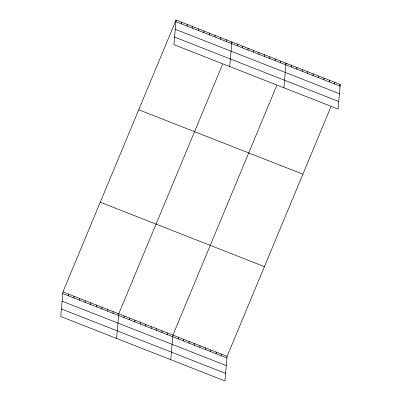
<?xml version="1.0" encoding="UTF-8"?>
<svg xmlns="http://www.w3.org/2000/svg" width="401" height="401" viewBox="0 0 401 401"><rect width="100%" height="100%" fill="white"/><g stroke="black" fill="none" stroke-linecap="round" stroke-linejoin="round"><path stroke-width="0.6" d="M176.064 20.05L173.909 44.651L338.083 109.067L340.233 84.466L176.064 20.05L62.917 291.933L60.767 316.534L224.936 380.95L227.091 356.349L330.9 106.897M68.35 295.803L68.501 294.123M73.934 297.993L74.08 296.314M79.518 300.184L79.664 298.504M85.097 302.374L85.243 300.695M90.681 304.565L90.826 302.885M96.26 306.755L96.41 305.076M101.844 308.94L101.989 307.261M107.428 311.131L107.573 309.452M113.007 313.321L113.152 311.642M116.586 338.434L118.736 313.833L222.545 64.381M124.009 317.637L124.155 315.958M129.423 319.762L129.573 318.083M134.841 321.893L134.992 320.209M140.26 324.018L140.405 322.339M145.678 326.143L145.824 324.464M151.097 328.269L151.242 326.589M181.498 23.92L181.643 22.24M156.515 330.394L156.661 328.715M187.077 26.11L187.227 24.431M161.929 332.519L162.079 330.84M192.66 28.301L192.806 26.621M167.347 334.645L167.498 332.965M198.244 30.491L198.39 28.812M170.761 359.692L172.911 335.091L276.725 85.639M203.823 32.681L203.969 31.002M178.184 338.895L178.33 337.216M209.407 34.872L209.553 33.193M183.603 341.02L183.748 339.341M214.986 37.062L215.136 35.383M189.021 343.146L189.167 341.467M220.57 39.248L220.715 37.569M194.44 345.271L194.585 343.592M226.154 41.438L226.299 39.759M199.853 347.396L200.004 345.717M229.728 66.551L231.878 41.95L231.182 43.634M205.272 349.527L205.422 347.847M237.151 45.754L237.297 44.075M210.69 351.652L210.836 349.973M242.57 47.884L242.715 46.2M216.109 353.777L216.254 352.098M247.988 50.01L248.134 48.331M221.527 355.903L221.673 354.223M253.407 52.135L253.552 50.456M258.82 54.26L258.971 52.581M264.239 56.386L264.389 54.706M269.657 58.511L269.803 56.832M275.076 60.636L275.221 58.957M280.494 62.762L280.64 61.082M283.903 87.809L286.058 63.208L285.357 64.892M291.327 67.012L291.477 65.333M296.745 69.137L296.895 67.458M302.164 71.263L302.309 69.584M307.582 73.388L307.727 71.709M313.001 75.518L313.146 73.839M318.419 77.644L318.564 75.964M323.833 79.769L323.983 78.09M329.251 81.894L329.401 80.215M334.67 84.02L334.815 82.34M339.537 86.15L340.233 84.466M175.914 21.729L340.088 86.145M175.252 29.293L339.426 93.709M174.57 37.087L338.745 101.503M138.726 109.774L302.895 174.184M100.255 202.209L264.429 266.625M62.917 291.933L227.091 356.349M62.772 293.612L226.946 358.028M62.11 301.176L226.284 365.592M61.428 308.97L225.603 373.386"/></g></svg>
